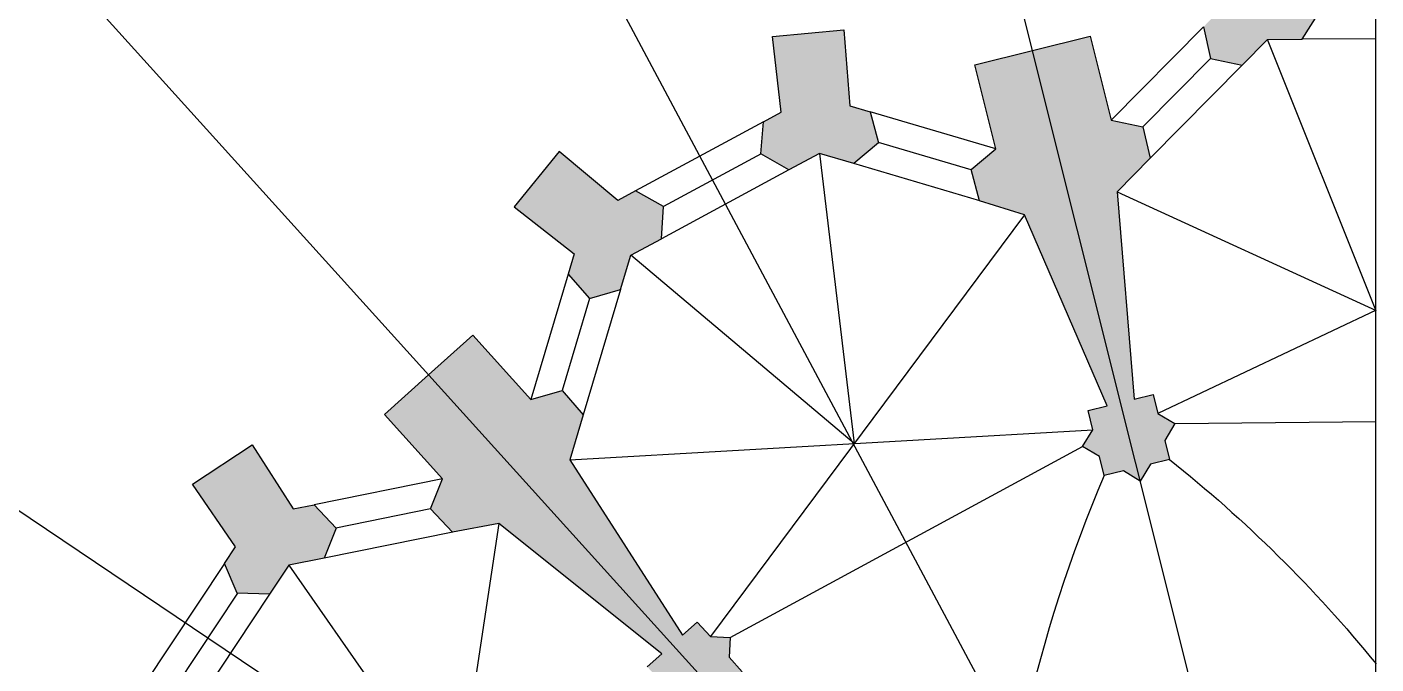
# Model space of a CAD drawing. Extents: x 309 to 370, y -277 to -28.
# Drawn here: x 319.27 to 339.46, y -244.81 to -235.28 of the extents above; entities that cross this region are included whole.
import ezdxf

# ---------------------------------------------------------------- set-up
doc = ezdxf.new("R2010")
doc.units = 0
for name, color, linetype in [('BASE_PLAN', 7, 'CONTINUOUS'), ('LINE_OF_SYMMETRY', 7, 'CONTINUOUS'), ('POCHE', 7, 'CONTINUOUS'), ('VAULT_LINES', 7, 'CONTINUOUS')]:
    doc.layers.add(name, color=color, linetype=linetype)

# ---------------------------------------------------------------- blocks, each defined once
blk = doc.blocks.new('*U35')
at = {"layer": 'POCHE', "linetype": 'CONTINUOUS'}
for points in [[(337.457, -235.847), (337.098, -233.815), (337.457, -233.663)], [(337.619, -235.683), (337.457, -233.663), (337.619, -233.594)], [(337.457, -235.847), (337.457, -233.663), (337.619, -235.683)], [(337.619, -235.683), (337.619, -233.594), (337.834, -235.465)], [(337.834, -235.465), (337.619, -233.594), (337.834, -234.123)], [(337.098, -235.051), (336.635, -234.01), (337.098, -233.815)], [(337.098, -235.771), (337.098, -233.815), (337.457, -235.847)], [(337.834, -235.465), (337.834, -234.123), (338.048, -235.463)], [(338.048, -235.463), (337.834, -234.123), (338.048, -234.65)], [(338.348, -235.461), (338.048, -234.65), (338.348, -234.648)], [(338.048, -235.463), (338.048, -234.65), (338.348, -235.461)], [(338.348, -235.461), (338.348, -234.648), (338.355, -235.461)], [(338.355, -235.461), (338.348, -234.648), (338.355, -234.658)], [(338.355, -235.461), (338.355, -234.658), (338.612, -235.052)], [(336.984, -235.747), (336.875, -235.277), (336.984, -235.167)], [(337.098, -235.771), (336.984, -235.167), (337.098, -235.051)], [(336.984, -235.747), (336.984, -235.167), (337.098, -235.771)]]:
    blk.add_solid(points, dxfattribs=at)
blk = doc.blocks.new('*U36')
at = {"layer": 'POCHE', "linetype": 'CONTINUOUS'}
for points in [[(330.555, -236.553), (330.428, -235.421), (330.555, -235.409)], [(330.67, -237.415), (330.555, -235.409), (330.67, -235.398)], [(330.555, -237.349), (330.555, -235.409), (330.67, -237.415)], [(331.128, -237.168), (330.67, -235.398), (331.128, -235.354)], [(330.67, -237.415), (330.67, -235.398), (331.128, -237.168)], [(331.492, -237.276), (331.128, -235.354), (331.492, -235.319)], [(331.128, -237.168), (331.128, -235.354), (331.492, -237.276)], [(331.492, -237.276), (331.492, -235.319), (331.583, -237.303)], [(331.583, -237.303), (331.492, -235.319), (331.583, -236.455)], [(330.555, -237.349), (330.292, -236.694), (330.555, -236.553)], [(331.583, -237.303), (331.583, -236.455), (331.643, -237.321)], [(331.643, -237.321), (331.583, -236.455), (331.643, -236.473)], [(331.643, -237.321), (331.643, -236.473), (331.888, -237.116)], [(331.888, -237.116), (331.643, -236.473), (331.888, -236.545)], [(331.888, -237.116), (331.888, -236.545), (332.014, -237.011)], [(330.292, -237.199), (330.251, -237.175), (330.292, -236.694)], [(330.292, -237.199), (330.292, -236.694), (330.555, -237.349)]]:
    blk.add_solid(points, dxfattribs=at)
blk = doc.blocks.new('*U37')
at = {"layer": 'POCHE', "linetype": 'CONTINUOUS'}
for points in [[(327.235, -238.494), (326.562, -237.968), (327.235, -237.141)], [(327.235, -238.494), (327.235, -237.141), (327.461, -238.671)], [(327.461, -238.671), (327.235, -237.141), (327.461, -237.329)], [(327.461, -239.078), (327.461, -237.329), (327.688, -239.338)], [(327.688, -239.338), (327.461, -237.329), (327.688, -237.519)], [(327.688, -239.338), (327.688, -237.519), (328.112, -239.218)], [(328.112, -239.218), (327.688, -237.519), (328.112, -237.872)], [(328.307, -238.692), (328.154, -237.85), (328.307, -237.767)], [(328.375, -238.655), (328.307, -237.767), (328.375, -237.73)], [(328.307, -238.692), (328.307, -237.767), (328.375, -238.655)], [(328.375, -238.655), (328.375, -237.73), (328.765, -238.445)], [(328.765, -238.445), (328.375, -237.73), (328.765, -237.945)], [(328.154, -239.206), (328.112, -237.872), (328.154, -237.85)], [(328.112, -239.218), (328.112, -237.872), (328.154, -239.206)], [(328.154, -239.206), (328.154, -237.85), (328.307, -238.692)], [(328.765, -238.445), (328.765, -237.945), (328.798, -237.964)], [(327.461, -239.078), (327.371, -238.974), (327.461, -238.671)]]:
    blk.add_solid(points, dxfattribs=at)
blk = doc.blocks.new('*U38')
at = {"layer": 'POCHE', "linetype": 'CONTINUOUS'}
for points in [[(325.942, -242.781), (325.637, -240.161), (325.942, -239.887)], [(325.942, -242.781), (325.942, -239.887), (326.332, -242.709)], [(326.332, -242.709), (325.942, -239.887), (326.332, -240.318)], [(325.637, -242.837), (325.488, -240.295), (325.637, -240.161)], [(325.637, -242.837), (325.637, -240.161), (325.942, -242.781)], [(325.488, -242.038), (325.28, -240.481), (325.488, -240.295)], [(325.488, -242.678), (325.488, -240.295), (325.637, -242.837)], [(326.332, -242.709), (326.332, -240.318), (326.812, -243.092)], [(326.812, -243.092), (326.332, -240.318), (326.812, -240.85)], [(325.28, -241.808), (324.618, -241.075), (325.28, -240.481)], [(325.28, -241.808), (325.28, -240.481), (325.488, -242.038)], [(327.277, -243.463), (326.812, -240.85), (327.277, -240.718)], [(326.812, -243.092), (326.812, -240.85), (327.277, -243.463)], [(327.277, -243.463), (327.277, -240.718), (327.393, -243.556)], [(327.393, -243.556), (327.277, -240.718), (327.393, -240.851)], [(327.393, -241.756), (327.393, -240.851), (327.595, -241.081)], [(327.393, -243.556), (327.393, -241.756), (328.772, -244.655)], [(328.772, -244.655), (327.393, -241.756), (328.772, -243.896)], [(325.488, -242.678), (325.307, -242.485), (325.488, -242.038)], [(328.772, -245.364), (328.772, -243.896), (329.028, -245.378)], [(329.028, -245.378), (328.772, -243.896), (329.028, -244.295)], [(329.226, -245.596), (329.081, -244.377), (329.226, -244.247)], [(329.3, -245.529), (329.226, -244.247), (329.3, -244.181)], [(329.226, -245.596), (329.226, -244.247), (329.3, -245.529)], [(329.3, -245.529), (329.3, -244.181), (329.444, -245.399)], [(329.444, -245.399), (329.3, -244.181), (329.444, -244.341)], [(329.028, -245.378), (329.028, -244.295), (329.081, -245.436)], [(329.081, -245.436), (329.028, -244.295), (329.081, -244.377)], [(329.081, -245.436), (329.081, -244.377), (329.226, -245.596)], [(329.444, -245.399), (329.444, -244.341), (329.497, -245.402)], [(329.497, -245.402), (329.444, -244.341), (329.497, -244.399)], [(329.497, -245.402), (329.497, -244.399), (329.739, -245.415)], [(329.739, -245.415), (329.497, -244.399), (329.739, -244.411)], [(329.739, -245.415), (329.739, -244.411), (329.754, -245.122)], [(329.754, -245.122), (329.739, -244.411), (329.754, -244.412)], [(329.754, -245.122), (329.754, -244.412), (329.776, -245.102)], [(329.776, -245.102), (329.754, -244.412), (329.776, -244.413)], [(329.776, -244.707), (329.776, -244.413), (329.791, -244.414)], [(328.75, -245.069), (328.553, -244.851), (328.75, -244.674)], [(328.772, -245.364), (328.75, -244.674), (328.772, -244.655)], [(328.75, -245.363), (328.75, -244.674), (328.772, -245.364)], [(329.776, -245.102), (329.776, -244.707), (329.973, -244.925)], [(328.75, -245.363), (328.734, -245.362), (328.75, -245.069)]]:
    blk.add_solid(points, dxfattribs=at)
blk = doc.blocks.new('*U39')
at = {"layer": 'POCHE', "linetype": 'CONTINUOUS'}
for points in [[(322.638, -243.756), (322.417, -241.675), (322.638, -241.529)], [(322.638, -243.756), (322.638, -241.529), (322.9, -243.765)], [(322.9, -243.765), (322.638, -241.529), (322.9, -241.938)], [(322.392, -243.057), (321.746, -242.117), (322.392, -241.692)], [(322.417, -243.748), (322.392, -241.692), (322.417, -241.675)], [(322.392, -243.69), (322.392, -241.692), (322.417, -243.748)], [(322.417, -243.748), (322.417, -241.675), (322.638, -243.756)], [(322.9, -243.765), (322.9, -241.938), (323.188, -243.332)], [(323.188, -243.332), (322.9, -241.938), (323.188, -242.387)], [(323.188, -243.332), (323.188, -242.387), (323.253, -243.319)], [(323.253, -243.319), (323.188, -242.387), (323.253, -242.489)], [(323.566, -243.256), (323.253, -242.489), (323.566, -242.426)], [(323.566, -243.256), (323.566, -242.426), (323.715, -243.226)], [(323.715, -243.226), (323.566, -242.426), (323.715, -242.586)], [(323.253, -243.319), (323.253, -242.489), (323.566, -243.256)], [(323.715, -243.226), (323.715, -242.586), (323.896, -242.779)], [(322.392, -243.69), (322.227, -243.305), (322.392, -243.057)]]:
    blk.add_solid(points, dxfattribs=at)
blk = doc.blocks.new('*U40')
at = {"layer": 'POCHE', "linetype": 'CONTINUOUS'}
for points in [[(335.183, -240.366), (334.318, -235.629), (335.183, -235.415)], [(335.183, -240.366), (335.183, -235.415), (335.435, -240.947)], [(335.435, -240.947), (335.183, -235.415), (335.435, -236.42)], [(333.768, -237.101), (333.454, -235.844), (333.768, -235.766)], [(334.197, -238.088), (333.768, -235.766), (334.197, -235.659)], [(333.768, -237.954), (333.768, -235.766), (334.197, -238.088)], [(334.318, -238.368), (334.197, -235.659), (334.318, -235.629)], [(334.197, -238.088), (334.197, -235.659), (334.318, -238.368)], [(334.318, -238.368), (334.318, -235.629), (335.183, -240.366)], [(335.435, -241.98), (335.435, -236.42), (335.497, -241.964)], [(335.497, -241.964), (335.435, -236.42), (335.497, -236.672)], [(335.497, -241.964), (335.497, -236.672), (335.584, -241.943)], [(335.584, -241.943), (335.497, -236.672), (335.584, -236.69)], [(335.584, -237.744), (335.584, -236.69), (335.971, -237.352)], [(335.971, -237.352), (335.584, -236.69), (335.971, -236.772)], [(335.971, -237.352), (335.971, -236.772), (336.079, -237.242)], [(333.768, -237.954), (333.523, -237.306), (333.768, -237.101)], [(333.523, -237.877), (333.398, -237.411), (333.523, -237.306)], [(333.523, -237.877), (333.523, -237.306), (333.768, -237.954)], [(335.584, -241.943), (335.584, -237.744), (335.678, -241.919)], [(335.678, -241.919), (335.584, -237.744), (335.678, -238.889)], [(335.678, -241.919), (335.678, -238.889), (335.839, -242.016)], [(335.839, -242.016), (335.678, -238.889), (335.839, -240.847)], [(335.93, -242.071), (335.839, -240.847), (335.93, -240.824)], [(335.839, -242.016), (335.839, -240.847), (335.93, -242.071)], [(336.082, -241.819), (335.93, -240.824), (336.082, -240.786)], [(335.93, -242.071), (335.93, -240.824), (336.082, -241.819)], [(336.125, -241.808), (336.082, -240.786), (336.125, -240.776)], [(336.082, -241.819), (336.082, -240.786), (336.125, -241.808)], [(336.125, -241.808), (336.125, -240.776), (336.196, -241.791)], [(336.196, -241.791), (336.125, -240.776), (336.196, -241.061)], [(335.22, -241.303), (335.149, -241.018), (335.22, -241.001)], [(335.321, -241.706), (335.22, -241.001), (335.321, -240.976)], [(335.22, -241.645), (335.22, -241.001), (335.321, -241.706)], [(335.392, -241.99), (335.321, -240.976), (335.392, -240.958)], [(335.321, -241.706), (335.321, -240.976), (335.392, -241.99)], [(335.435, -241.98), (335.392, -240.958), (335.435, -240.947)], [(335.392, -241.99), (335.392, -240.958), (335.435, -241.98)], [(336.196, -241.791), (336.196, -241.061), (336.297, -241.766)], [(336.297, -241.766), (336.196, -241.061), (336.297, -241.121)], [(336.297, -241.463), (336.297, -241.121), (336.448, -241.212)], [(335.22, -241.645), (335.068, -241.555), (335.22, -241.303)], [(336.297, -241.766), (336.297, -241.463), (336.368, -241.748)]]:
    blk.add_solid(points, dxfattribs=at)

msp = doc.modelspace()

# ---------------------------------------------------------------- linework, layer by layer
at = {"layer": 'BASE_PLAN'}
for p, q in [((338.355, -235.461), (338.612, -235.052)), ((330.428, -235.421), (331.492, -235.319)), ((331.492, -235.319), (331.583, -236.455)), ((336.875, -235.277), (335.497, -236.672)), ((336.875, -235.277), (336.984, -235.747)), ((330.555, -236.553), (330.428, -235.421)), ((333.454, -235.844), (335.183, -235.415)), ((335.183, -235.415), (335.497, -236.672)), ((337.457, -235.847), (337.834, -235.465)), ((337.834, -235.465), (338.355, -235.461)), ((339.459, -235.452), (338.355, -235.461)), ((336.984, -235.747), (335.971, -236.772)), ((336.984, -235.747), (337.457, -235.847)), ((333.768, -237.101), (333.454, -235.844)), ((337.457, -235.847), (336.079, -237.242)), ((330.292, -236.694), (330.555, -236.553)), ((331.583, -236.455), (331.888, -236.545)), ((331.888, -236.545), (332.014, -237.011)), ((333.768, -237.101), (331.888, -236.545)), ((330.292, -236.694), (328.375, -237.73)), ((330.251, -237.175), (330.292, -236.694)), ((335.497, -236.672), (335.971, -236.772)), ((335.971, -236.772), (336.079, -237.242)), ((332.014, -237.011), (331.643, -237.321)), ((333.399, -237.416), (332.013, -237.006)), ((327.235, -237.141), (326.562, -237.968)), ((328.112, -237.872), (327.235, -237.141)), ((330.255, -237.177), (328.798, -237.964)), ((330.67, -237.415), (330.251, -237.175)), ((331.128, -237.168), (330.67, -237.415)), ((331.643, -237.321), (331.128, -237.168)), ((333.398, -237.411), (333.768, -237.101)), ((330.67, -237.415), (328.765, -238.445)), ((333.53, -237.879), (331.643, -237.321)), ((333.523, -237.877), (333.398, -237.411)), ((336.079, -237.242), (335.584, -237.744)), ((328.375, -237.73), (328.112, -237.872)), ((328.798, -237.964), (328.375, -237.73)), ((335.584, -237.744), (335.839, -240.847)), ((326.562, -237.968), (327.461, -238.671)), ((328.765, -238.445), (328.798, -237.964)), ((334.197, -238.088), (333.523, -237.877)), ((335.435, -240.947), (334.197, -238.088)), ((328.307, -238.692), (328.765, -238.445)), ((327.461, -238.671), (327.371, -238.974)), ((328.154, -239.206), (328.307, -238.692)), ((327.371, -238.974), (326.812, -240.85)), ((327.371, -238.974), (327.688, -239.338)), ((328.154, -239.206), (327.595, -241.081)), ((327.688, -239.338), (328.154, -239.206)), ((327.688, -239.338), (327.277, -240.718)), ((325.28, -240.481), (325.942, -239.887)), ((325.942, -239.887), (326.812, -240.85)), ((324.618, -241.075), (325.28, -240.481)), ((326.812, -240.85), (327.277, -240.718)), ((327.277, -240.718), (327.595, -241.081)), ((335.839, -240.847), (336.125, -240.776)), ((336.125, -240.776), (336.196, -241.061)), ((335.149, -241.018), (335.435, -240.947)), ((335.22, -241.303), (335.149, -241.018)), ((336.196, -241.061), (336.448, -241.212)), ((325.488, -242.038), (324.618, -241.075)), ((327.595, -241.081), (327.393, -241.756)), ((336.448, -241.212), (336.297, -241.463)), ((335.068, -241.555), (335.22, -241.303)), ((336.297, -241.463), (336.368, -241.748)), ((321.746, -242.117), (322.638, -241.529)), ((322.638, -241.529), (323.253, -242.489)), ((335.321, -241.706), (335.068, -241.555)), ((327.393, -241.756), (329.081, -244.377)), ((335.392, -241.99), (335.321, -241.706)), ((336.082, -241.819), (335.93, -242.071)), ((336.368, -241.748), (336.082, -241.819)), ((325.488, -242.038), (323.566, -242.426)), ((325.307, -242.485), (325.488, -242.038)), ((335.678, -241.919), (335.392, -241.99)), ((335.93, -242.071), (335.678, -241.919)), ((322.392, -243.057), (321.746, -242.117)), ((323.253, -242.489), (323.566, -242.426)), ((323.566, -242.426), (323.896, -242.779)), ((325.31, -242.489), (323.893, -242.775)), ((325.637, -242.837), (325.307, -242.485)), ((323.896, -242.779), (323.715, -243.226)), ((325.643, -242.836), (323.715, -243.226)), ((326.332, -242.709), (325.637, -242.837)), ((328.772, -244.655), (326.332, -242.709)), ((322.227, -243.305), (322.392, -243.057)), ((323.715, -243.226), (323.188, -243.332)), ((322.227, -243.305), (321.022, -245.115)), ((322.417, -243.748), (322.227, -243.305)), ((323.188, -243.332), (322.9, -243.765)), ((322.421, -243.748), (321.506, -245.124)), ((322.9, -243.765), (321.703, -245.565)), ((322.9, -243.765), (322.417, -243.748)), ((329.081, -244.377), (329.3, -244.181)), ((329.3, -244.181), (329.497, -244.399)), ((329.497, -244.399), (329.791, -244.414)), ((329.791, -244.414), (329.776, -244.707)), ((328.553, -244.851), (328.772, -244.655)), ((329.776, -244.707), (329.973, -244.925))]:
    msp.add_line(p, q, dxfattribs=at)
at = {"layer": 'LINE_OF_SYMMETRY'}
for q in [(339.452, -223.51), (331.535, -224.507), (324.081, -227.357), (317.541, -231.919), (312.303, -237.922)]:
    msp.add_line((339.459, -256.169), q, dxfattribs=at)
at = {"layer": 'VAULT_LINES'}
for p, q in [((339.457, -239.516), (337.834, -235.465)), ((331.128, -237.168), (331.649, -241.51)), ((335.584, -237.744), (339.459, -239.517)), ((334.197, -238.088), (329.497, -244.399)), ((331.649, -241.51), (328.307, -238.692)), ((339.459, -239.515), (336.196, -241.061)), ((339.459, -239.511), (339.457, -239.516)), ((336.448, -241.212), (339.459, -241.183)), ((327.393, -241.756), (335.22, -241.303)), ((329.791, -244.414), (335.068, -241.555)), ((326.332, -242.709), (325.155, -250.479)), ((323.188, -243.332), (325.694, -246.922))]:
    msp.add_line(p, q, dxfattribs=at)
at = {"layer": 'VAULT_LINES', "extrusion": (0, 0, -1)}
msp.add_arc((-323.713, -257.632), 20.309, 128.5441, 140.8342, dxfattribs=at)
at = {"layer": 'VAULT_LINES'}
msp.add_arc((354.031, -250.032), 20.299, 156.663, 178.5373, dxfattribs=at)

# ---------------------------------------------------------------- block references
at = {"layer": 'POCHE'}
for name in ['*U35', '*U36', '*U40', '*U37', '*U38', '*U39']:
    msp.add_blockref(name, (0, 0), dxfattribs=at)

doc.saveas('drawing.dxf')
